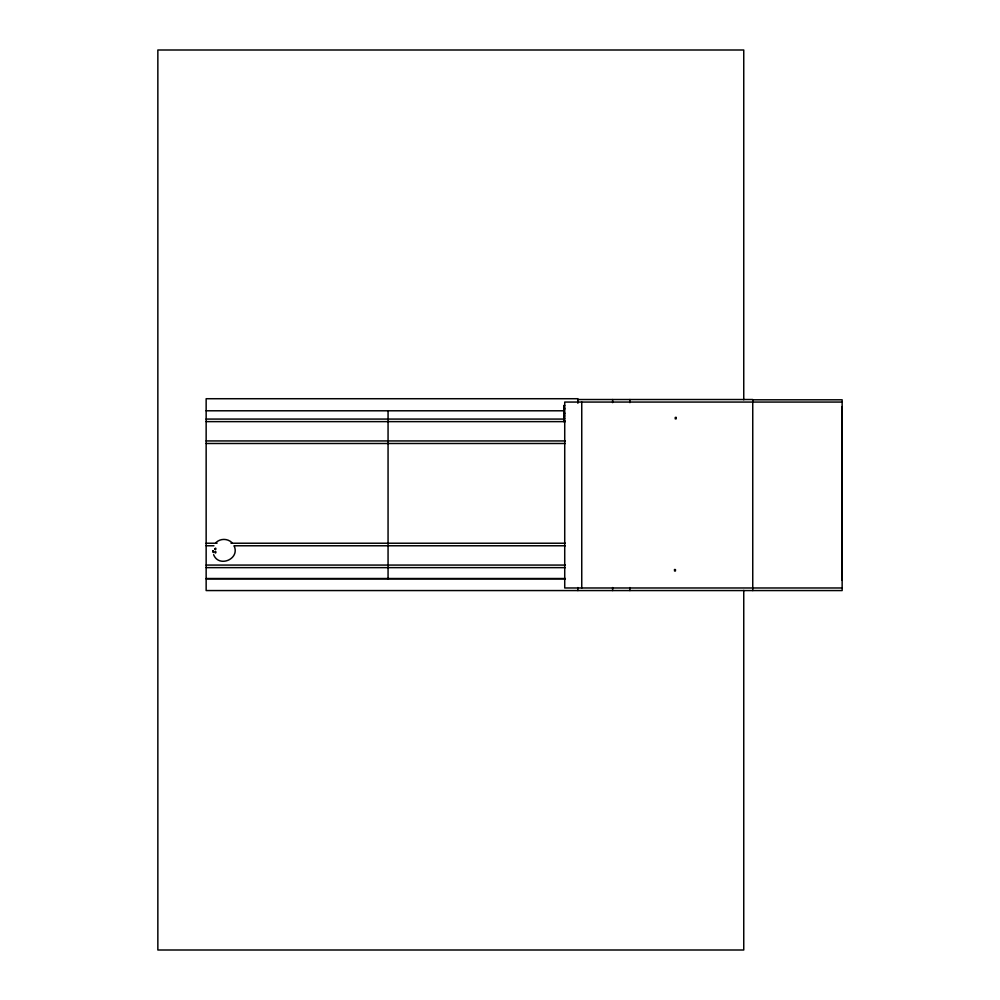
<?xml version="1.0" encoding="UTF-8"?>
<svg xmlns="http://www.w3.org/2000/svg" width="1000" height="1000" viewBox="0 0 1000 1000"><rect width="100%" height="100%" fill="white"/><g stroke="black" fill="none" stroke-linecap="round" stroke-linejoin="round"><path stroke-width="1.5" d="M842.15 406.6L842.113 580.262M216.038 542.525C220.362 538.375 227.488 538.375 231.812 542.525M577.875 399.525L752.75 399.525L752.75 590.562M752.75 399.8L842.15 399.8L842.15 590.562L206.15 590.562L206.15 398.725L577.875 398.725L577.875 403.25M842.15 402.062L564.725 402.062L564.725 587.975L842.15 587.975M563.825 405.675L564.725 405.487M563.825 408.188L564.725 408.188M563.825 409.087L564.725 409.087M206.15 410.788L563.812 410.788M564.725 413L563.825 413L563.825 405.487M564.725 413.8L563.825 413.8L563.825 421.675M563.825 415.95L564.725 415.95M563.825 418.363L564.725 418.363M206.15 419.075L563.787 419.075M563.825 420.538L564.725 420.538M206.15 421.625L565.337 421.625M206.15 440.938L565.337 440.938M206.15 443.488L565.337 443.488M206.15 543.225L217.037 543.225M231.025 543.225L565.337 543.225M206.15 545.775L213.925 545.775M234.137 545.775L565.337 545.775M206.15 565.075L565.337 565.075M206.15 567.638L565.337 567.638M206.15 578.513L565.375 578.513M206.15 578.837L565.337 578.837M213.625 554.675C218.75 567.975 240.012 559.163 234.225 546.138M743.75 399.8L743.75 50L157.85 50L157.85 950L743.75 950L743.75 590.4M629.9 399.525L629.9 402.638M629.9 587.55L629.9 590.562M612.638 399.525L612.638 402.638M612.638 587.55L612.638 590.562M581.75 402.062L581.75 587.975M577.875 587.55L577.875 590.562M388.062 410.788L388.062 578.837M674.538 569.562L674.525 570.988L675.438 571L675.462 569.575L674.538 569.562M214.925 548.888C215.55 552.038 216.675 546.15 214.925 548.888M212.975 550.8L213.35 552.562L213.038 550.8M215.025 551.875C215.35 555.163 216.912 550.513 215.025 551.875M676.15 417.45L675.238 417.45L675.238 418.888L676.15 418.875L676.15 417.45"/></g></svg>
